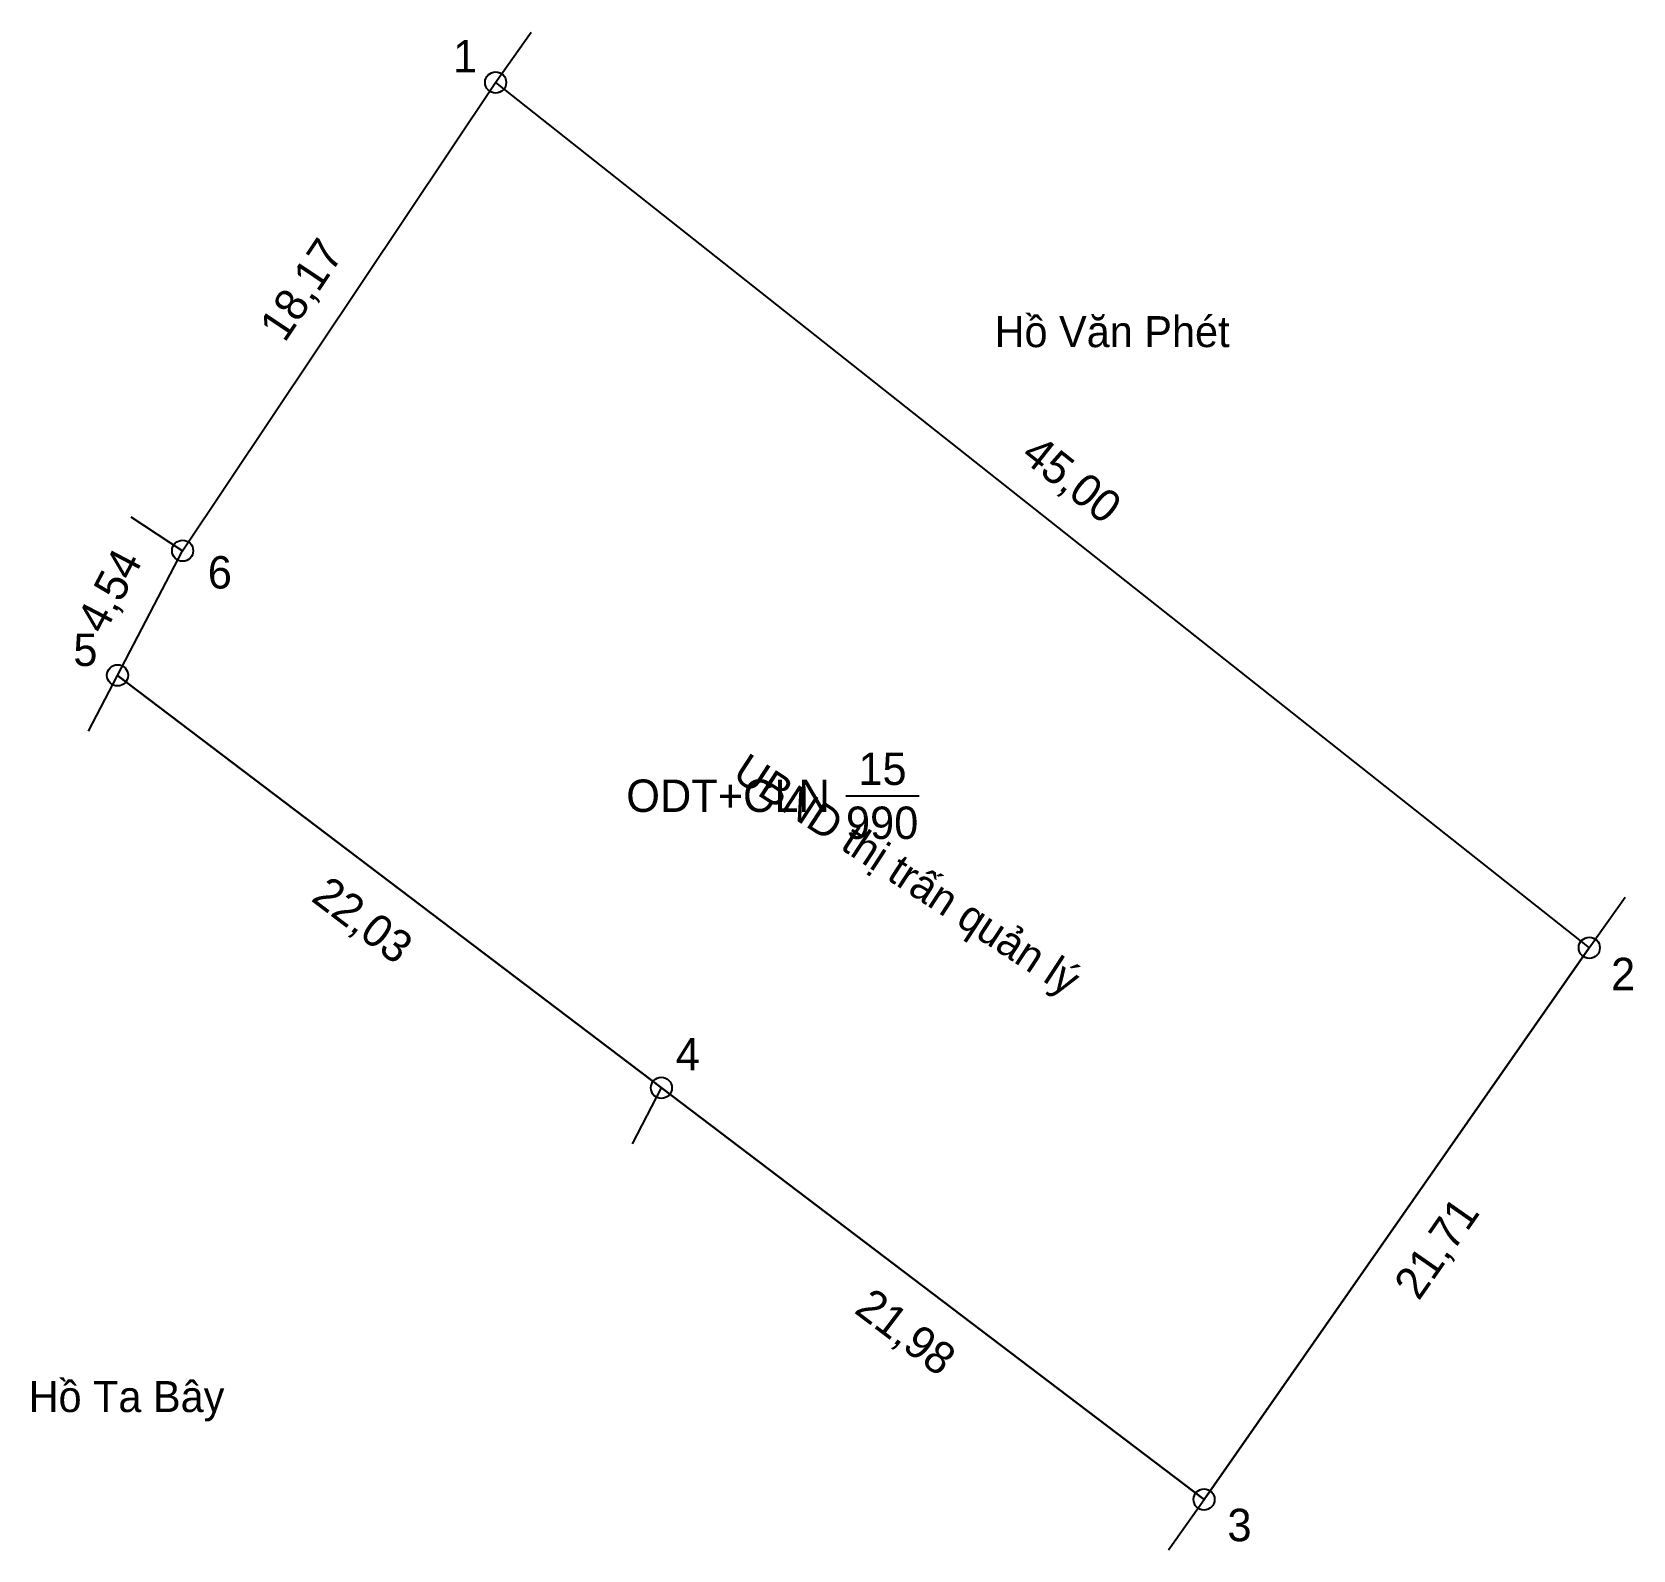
# Model space of a CAD drawing. Extents: x 535850.4 to 535902.1, y 1839322.8 to 1839371.8.
import ezdxf

# ---------------------------------------------------------------- set-up
doc = ezdxf.new("R2010")
doc.units = 0
for name, color, linetype in [('CanhThua', 7, 'Continuous'), ('ChieuDaiCanhThua', 7, 'Continuous'), ('Level 10', 7, 'Continuous'), ('Level 16', 7, 'Continuous'), ('MocDinhThua', 7, 'Continuous'), ('NhanDiaChinhThua', 7, 'Continuous'), ('SoHieuDinhThua', 7, 'Continuous')]:
    doc.layers.add(name, color=color, linetype=linetype)

msp = doc.modelspace()

# ---------------------------------------------------------------- linework, layer by layer
at = {"layer": 'CanhThua'}
for p, q in [((535855.27, 1839355.02), (535865.37, 1839370.13)), ((535865.37, 1839370.13), (535900.66, 1839342.21)), ((535853.17, 1839351), (535855.27, 1839355.02)), ((535870.72, 1839337.69), (535853.17, 1839351)), ((535900.66, 1839342.21), (535888.23, 1839324.41)), ((535888.23, 1839324.41), (535870.72, 1839337.69))]:
    msp.add_line(p, q, dxfattribs=at)
at = {"layer": 'Level 10'}
for p, q in [((535865.37, 1839370.13), (535866.518, 1839371.757)), ((535855.27, 1839355.02), (535865.37, 1839370.13)), ((535865.37, 1839370.13), (535900.66, 1839342.21)), ((535853.599, 1839356.118), (535855.27, 1839355.02)), ((535853.17, 1839351), (535855.27, 1839355.02)), ((535852.23, 1839349.203), (535853.17, 1839351)), ((535853.17, 1839351), (535870.72, 1839337.69)), ((535900.66, 1839342.21), (535901.816, 1839343.846)), ((535888.23, 1839324.41), (535900.66, 1839342.21)), ((535869.787, 1839335.887), (535870.72, 1839337.69)), ((535870.72, 1839337.69), (535888.23, 1839324.41)), ((535887.081, 1839322.78), (535888.23, 1839324.41))]:
    msp.add_line(p, q, dxfattribs=at)
at = {"layer": 'MocDinhThua'}
for centre in [(535865.37, 1839370.13), (535855.27, 1839355.02), (535853.17, 1839351), (535900.66, 1839342.21), (535870.72, 1839337.69), (535888.23, 1839324.41)]:
    msp.add_circle(centre, 0.341, dxfattribs=at)
at = {"layer": 'NhanDiaChinhThua'}
msp.add_line((535876.674, 1839347.115), (535879.041, 1839347.115), dxfattribs=at)

# ---------------------------------------------------------------- texts
at = {"layer": 'ChieuDaiCanhThua'}
for s, rotation, p in [('18,17', 56.24, (535858.562, 1839361.705)), ('45,00', 321.6504, (535882.272, 1839358.005)), ('4,54', 62.418, (535852.736, 1839352.283)), ('22,03', 322.8232, (535859.378, 1839343.752)), ('21,71', 55.0728, (535895.155, 1839330.792)), ('21,98', 322.8225, (535876.901, 1839330.462))]:
    msp.add_text(s, height=1.0457, rotation=rotation, dxfattribs=at).set_placement(p)
at = {"layer": 'Level 16'}
for s, height, p in [('Hồ Văn Phét', 1.00002, (535881.47, 1839361.59)), ('Hồ Ta Bây', 1, (535850.301, 1839327.23))]:
    msp.add_text(s, height=height, dxfattribs=at).set_placement(p)
msp.add_text('UBND thị trấn quản lý', height=1.00002, rotation=326.8833, dxfattribs=at).set_placement((535872.967, 1839347.692))
at = {"layer": 'NhanDiaChinhThua'}
for s, p in [('15', (535877.075, 1839347.464)), ('ODT+CLN', (535869.585, 1839346.593)), ('990', (535876.675, 1839345.721))]:
    msp.add_text(s, height=1.0457, dxfattribs=at).set_placement(p)
at = {"layer": 'SoHieuDinhThua'}
for s, p in [('1', (535863.995, 1839370.454)), ('6', (535856.082, 1839353.801)), ('5', (535851.744, 1839351.302)), ('2', (535901.363, 1839340.841)), ('4', (535871.18, 1839338.254)), ('3', (535888.984, 1839323.063))]:
    msp.add_text(s, height=1.046, dxfattribs=at).set_placement(p)

doc.saveas('drawing.dxf')
